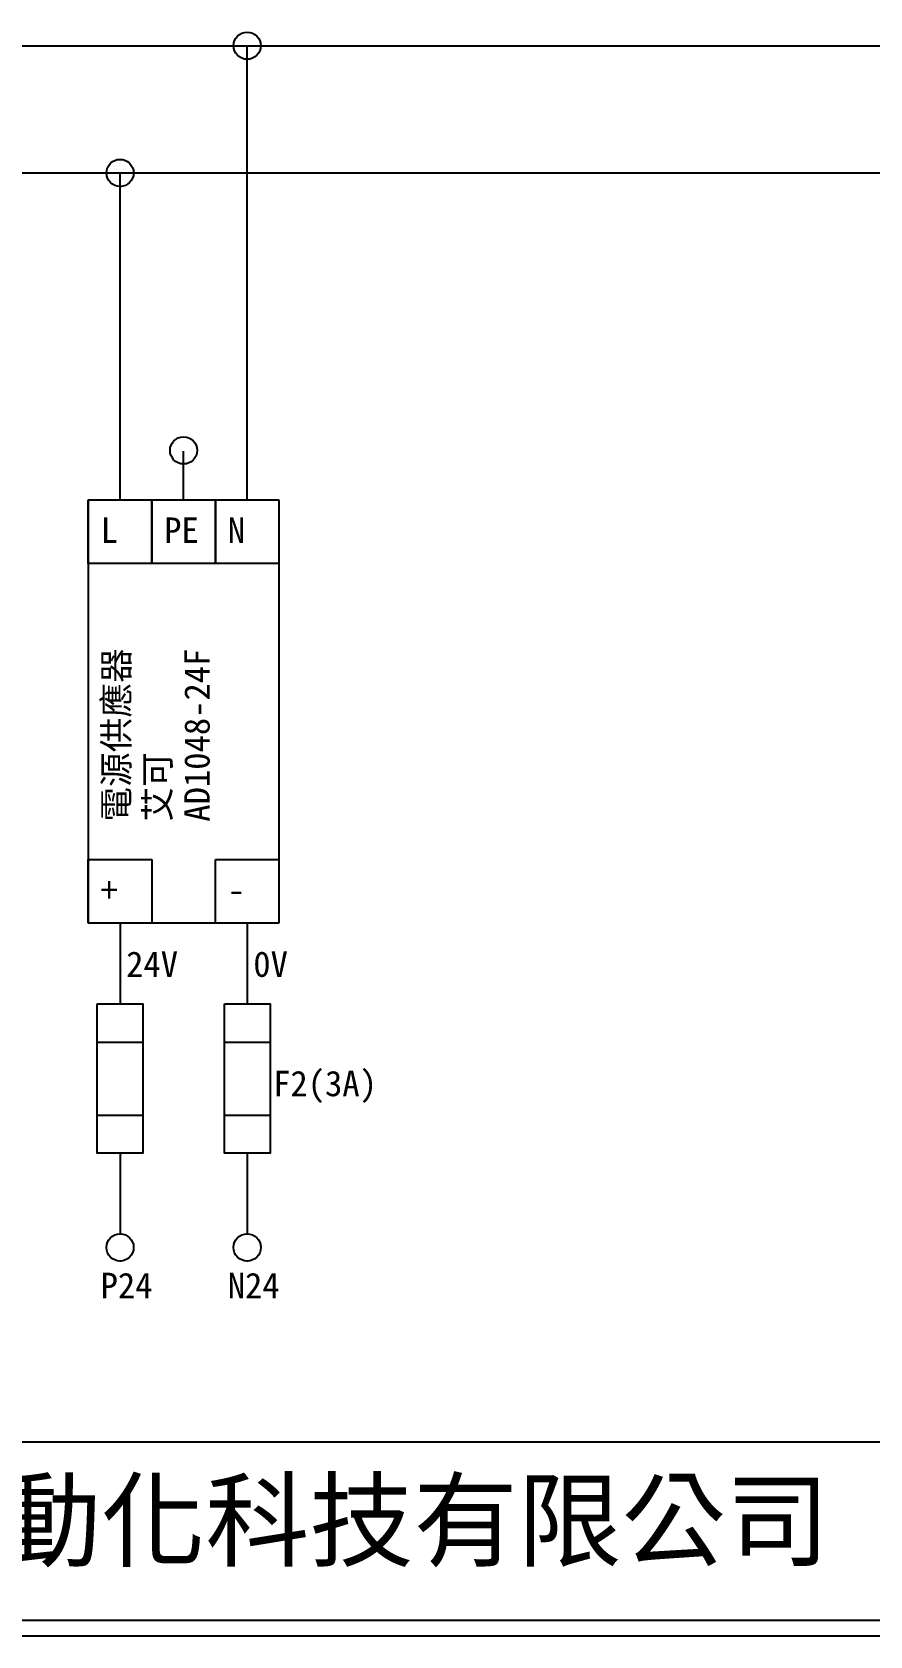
# Model space of a CAD drawing. Extents: x 10 to 297, y 3 to 207.
# Drawn here: x 75.9 to 141.8, y 3 to 129 of the extents above; entities that cross this region are included whole.
import ezdxf

# ---------------------------------------------------------------- set-up
doc = ezdxf.new("R2010")
doc.units = 0
doc.layers.get('0').update_dxf_attribs({"linetype": 'CONTINUOUS'})
doc.layers.add('圖框層', color=7, linetype='CONTINUOUS')
doc.layers.add('標尺寸層', color=3, linetype='CONTINUOUS')
doc.styles.add('STSL', font='kaiu.ttf')

msp = doc.modelspace()

# ---------------------------------------------------------------- linework, layer by layer
at = {"color": 7}
for centre in [(92.81, 127.96), (82.81, 117.96), (87.81, 96.16), (82.81, 33.53), (92.81, 33.53)]:
    msp.add_circle(centre, 1.07, dxfattribs=at)
at = {"layer": '圖框層', "color": 7}
for p, q in [((11.25, 18.25), (295.75, 18.25)), ((11.25, 4.25), (295.75, 4.25)), ((10, 3), (297, 3))]:
    msp.add_line(p, q, dxfattribs=at)
at = {"layer": '標尺寸層', "color": 7}
for p, q in [((15.47, 127.96), (217.6, 127.96)), ((92.81, 92.28), (92.81, 127.96)), ((92.81, 126.89), (92.81, 126.82)), ((15.47, 117.96), (290.2, 117.96)), ((82.81, 92.28), (82.81, 117.96)), ((82.81, 116.89), (82.81, 116.82)), ((87.81, 92.28), (87.81, 96.11)), ((80.31, 92.28), (85.31, 92.28)), ((80.31, 87.28), (80.31, 92.28)), ((80.31, 92.28), (95.31, 92.28)), ((80.31, 87.28), (80.31, 92.28)), ((80.31, 92.28), (80.31, 87.28)), ((80.31, 92.28), (80.31, 59.01)), ((85.31, 92.28), (85.31, 87.28)), ((85.31, 92.28), (90.31, 92.28)), ((85.31, 87.28), (85.31, 92.28)), ((90.31, 92.28), (95.31, 92.28)), ((90.31, 87.28), (90.31, 92.28)), ((90.31, 92.28), (90.31, 87.28)), ((95.31, 92.28), (95.31, 87.28)), ((95.31, 92.28), (95.31, 59.01)), ((85.31, 87.28), (80.31, 87.28)), ((90.31, 87.28), (85.31, 87.28)), ((95.31, 87.28), (90.31, 87.28)), ((80.31, 64.01), (85.31, 64.01)), ((80.31, 59.01), (80.31, 64.01)), ((80.31, 59.01), (80.31, 64.01)), ((80.31, 59.01), (80.31, 64.01)), ((80.31, 64.01), (80.31, 59.01)), ((85.31, 64.01), (85.31, 59.01)), ((90.31, 64.01), (95.31, 64.01)), ((90.31, 59.01), (90.31, 64.01)), ((95.31, 64.01), (95.31, 59.01)), ((95.31, 59.01), (80.31, 59.01)), ((85.31, 59.01), (80.31, 59.01)), ((82.81, 59.01), (82.81, 52.67)), ((95.31, 59.01), (90.31, 59.01)), ((92.81, 59.01), (92.81, 52.67)), ((81.02, 49.67), (84.61, 49.67)), ((91.02, 49.67), (94.61, 49.67)), ((81.02, 43.93), (84.61, 43.93)), ((91.02, 43.93), (94.61, 43.93)), ((82.81, 40.93), (82.81, 34.6)), ((92.81, 40.93), (92.81, 34.6)), ((82.81, 32.46), (82.81, 32.39)), ((92.81, 32.46), (92.81, 32.39))]:
    msp.add_line(p, q, dxfattribs=at)
for points in [[(81.02, 52.67), (84.61, 52.67), (84.61, 40.93), (81.02, 40.93)], [(81.02, 52.67), (84.61, 52.67), (84.61, 40.93), (81.02, 40.93)], [(91.02, 52.67), (94.61, 52.67), (94.61, 40.93), (91.02, 40.93)], [(91.02, 52.67), (94.61, 52.67), (94.61, 40.93), (91.02, 40.93)]]:
    msp.add_lwpolyline(points, close=True, dxfattribs=at)

# ---------------------------------------------------------------- texts
at = {"layer": '圖框層', "color": 7, "style": 'STSL'}
for s, height, p in [('L', 2, (81.28, 88.89)), ('PE', 2, (86.28, 88.89)), ('N', 2, (91.28, 88.89)), ('+', 2, (81.28, 60.62)), ('-', 2, (91.28, 60.62)), ('24V', 2, (83.29, 54.79)), ('0V', 2, (93.29, 54.79)), ('F2(3A)', 2, (94.85, 45.41)), ('P24', 2, (81.28, 29.54)), ('N24', 2, (91.28, 29.54)), ('泓陞自動化科技有限公司', 6, (48.6, 9.08))]:
    msp.add_text(s, height=height, dxfattribs=at).set_placement(p)
for s, p in [('電源供應器', (83.51, 66.98)), ('AD1048-24F', (89.86, 66.98)), ('艾可', (86.75, 66.98))]:
    msp.add_text(s, height=2, rotation=90, dxfattribs=at).set_placement(p)

doc.saveas('drawing.dxf')
